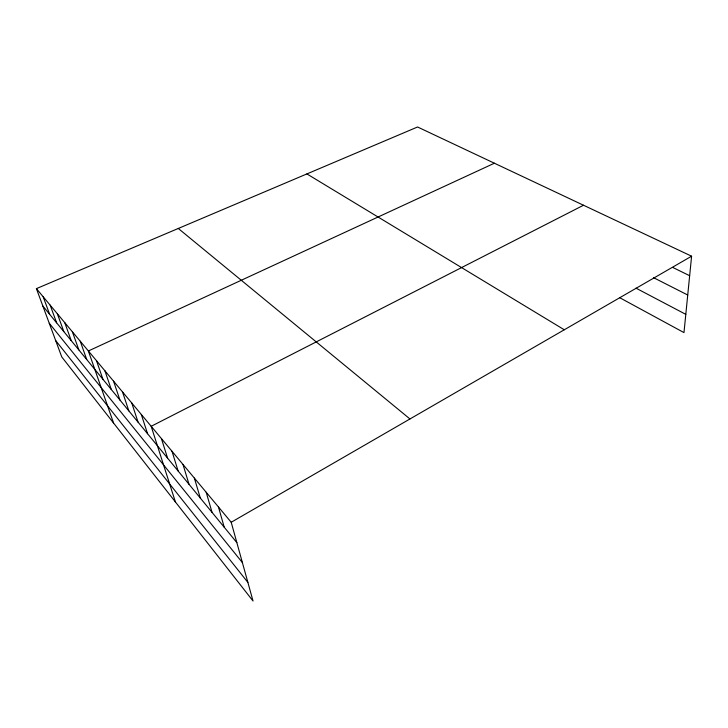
<?xml version="1.0" encoding="UTF-8"?>
<svg xmlns="http://www.w3.org/2000/svg" width="728" height="728" viewBox="0 0 728 728"><rect width="100%" height="100%" fill="white"/><g stroke="black" fill="none" stroke-linecap="round" stroke-linejoin="round"><path stroke-width="1.09" d="M36.4 288.634L231.204 522.267L253.035 601.01L61.753 356.929L36.4 288.634L417.563 126.991L691.6 256.201L683.983 332.605L619.492 297.579M231.204 522.267L691.6 256.201M583.519 205.241L151.178 426.299L175.403 501.947M494.394 163.218L88.379 350.978L113.559 423.032M673.082 267.604L689.653 275.721M653.644 277.714L687.733 295.022M636.008 288.161L685.803 314.35M306.898 173.919L564.282 329.775M178.287 228.465L409.955 418.964M42.852 306.024L236.846 542.615M49.249 323.25L242.379 562.571M55.674 340.558L247.884 582.418M43.18 296.769L49.64 314.296M50.159 305.141L56.629 322.813M57.348 313.759L63.818 331.586M64.756 322.641L71.217 340.613M72.391 331.795L78.852 349.913M80.262 341.232L86.714 359.505M96.515 360.724L102.93 379.297M104.905 370.789L111.302 389.498M113.559 381.172L119.938 400.036M122.504 391.901L128.847 410.901M131.75 402.984L138.056 422.131M141.296 414.441L147.566 433.733M161.416 438.565L167.577 458.139M172.008 451.269L178.114 470.98M182.983 464.437L189.016 484.284M194.367 478.096L200.318 498.07M206.188 492.265L212.048 512.366M218.455 506.979L224.215 527.209"/></g></svg>
